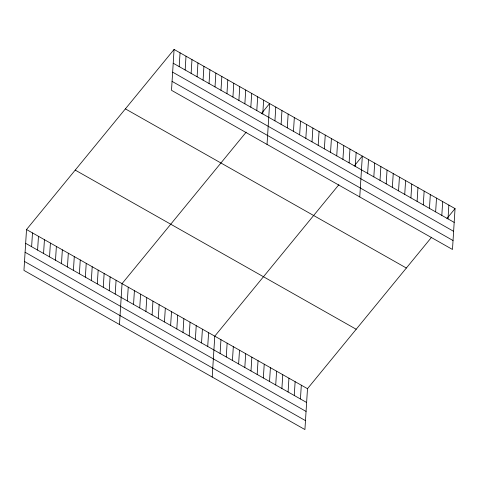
<?xml version="1.0" encoding="UTF-8"?>
<svg xmlns="http://www.w3.org/2000/svg" width="479" height="479" viewBox="0 0 479 479"><rect width="100%" height="100%" fill="white"/><g stroke="black" fill="none" stroke-linecap="round" stroke-linejoin="round"><path stroke-width="0.72" d="M174.081 49.439L171.506 90.309L452.481 249.469L455.05 208.599L174.081 49.439L26.519 229.531L23.95 270.401L304.919 429.561L307.494 388.691L431.603 237.213M31.626 246.709L32.494 232.914M37.596 250.086L38.464 236.297M43.565 253.469L44.433 239.68M49.535 256.852L50.403 243.063M55.504 260.235L56.372 246.44M61.48 263.618L62.348 249.822M67.449 267.001L68.317 253.205M73.419 270.384L74.287 256.588M79.388 273.766L80.256 259.971M85.358 277.143L86.226 263.354M91.333 280.526L92.202 266.737M97.303 283.909L98.171 270.114M103.272 287.292L104.141 273.497M109.242 290.675L110.11 276.88M115.211 294.058L116.08 280.263M119.481 324.517L122.049 283.646L246.164 132.168M127.366 300.938L128.234 287.149M133.545 304.44L134.413 290.651M139.73 307.943L140.598 294.148M145.909 311.446L146.778 297.651M152.088 314.948L152.957 301.153M158.274 318.445L159.142 304.656M179.182 66.611L180.05 52.822M164.453 321.948L165.321 308.159M185.151 69.994L186.02 56.199M170.638 325.451L171.5 311.655M191.121 73.377L191.989 59.582M176.817 328.953L177.685 315.158M197.091 76.76L197.959 62.965M182.996 332.456L183.864 318.661M203.066 80.143L203.934 66.347M189.181 335.953L190.049 322.163M209.036 83.526L209.904 69.73M195.36 339.455L196.228 325.66M215.005 86.903L215.873 73.113M201.539 342.958L202.407 329.163M220.975 90.286L221.843 76.496M207.724 346.461L208.593 332.666M226.944 93.668L227.812 79.873M212.203 377.039L214.772 336.168L338.887 184.69M232.92 97.051L233.782 83.256M220.089 353.46L220.957 339.671M238.889 100.434L239.757 86.639M226.268 356.963L227.136 343.168M244.859 103.817L245.727 90.022M232.447 360.465L233.315 346.67M250.828 107.2L251.697 93.405M238.632 363.968L239.5 350.173M256.798 110.577L257.666 96.788M244.811 367.471L245.679 353.676M262.767 113.96L263.636 100.171M250.99 370.968L251.858 357.178M267.037 144.424L269.611 103.554L261.492 113.457M257.175 374.47L258.043 360.675M274.922 120.846L275.79 107.051M263.354 377.973L264.222 364.178M281.101 124.348L281.969 110.553M269.539 381.476L270.407 367.68M287.286 127.851L288.154 114.056M275.718 384.978L276.587 371.183M293.465 131.348L294.334 117.559M281.897 388.475L282.766 374.686M299.65 134.85L300.519 121.061M288.083 391.978L288.951 378.182M305.83 138.353L306.698 124.558M294.262 395.48L295.13 381.685M312.009 141.856L312.877 128.061M300.447 398.983L301.309 385.188M318.194 145.359L319.062 131.563M324.373 148.855L325.241 135.066M330.552 152.358L331.42 138.569M336.737 155.861L337.605 142.065M342.916 159.363L343.784 145.568M349.101 162.866L349.969 149.071M355.28 166.363L356.148 152.573M359.759 196.947L362.328 156.076L354.215 165.979M367.644 173.368L368.513 159.573M373.824 176.871L374.692 163.076M380.009 180.373L380.871 166.578M386.188 183.87L387.056 170.081M392.367 187.373L393.235 173.584M398.552 190.876L399.42 177.08M404.731 194.378L405.599 180.583M410.91 197.881L411.778 184.086M417.095 201.378L417.963 187.588M423.274 204.88L424.143 191.091M429.459 208.383L430.322 194.588M435.639 211.886L436.507 198.09M441.818 215.388L442.686 201.593M448.003 218.885L448.871 205.096M446.937 218.502L455.05 208.599M173.212 63.228L454.182 222.388M172.65 72.167L453.619 231.327M172.069 81.376L453.038 240.53M125.384 108.871L406.354 268.024M75.215 170.099L356.184 329.259M26.519 229.531L307.494 388.691M25.656 243.326L306.626 402.486M25.094 252.259L306.063 411.419M24.513 261.468L305.482 420.628"/></g></svg>
